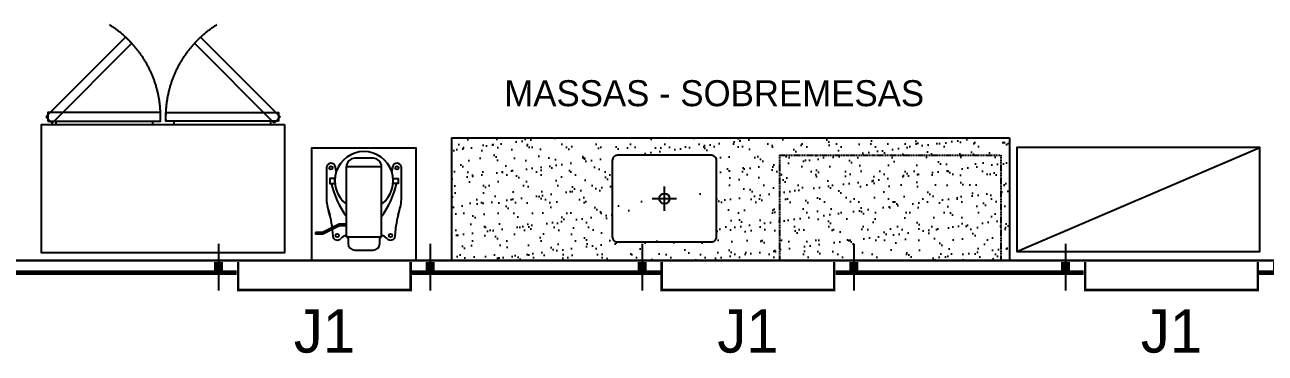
# Model space of a CAD drawing. Header units: millimetres. Extents: x -18806 to 201070, y -25046 to 92854.
# Drawn here: x 161829 to 168975, y 70561 to 72455 of the extents above; entities that cross this region are included whole.
import ezdxf
from ezdxf.enums import TextEntityAlignment as Align

# ---------------------------------------------------------------- set-up
doc = ezdxf.new("R2010")
doc.units = ezdxf.units.MM
doc.header["$LTSCALE"] = 50
doc.linetypes.add('DASHED', pattern=[0.75, 0.5, -0.25])
doc.linetypes.add('HIDDEN2', pattern=[0.1875, 0.125, -0.0625])
for name, color, linetype in [('LAYA', 8, 'Continuous'), ('LAYC', 4, 'Continuous'), ('SOB', 8, 'HIDDEN2')]:
    doc.layers.add(name, color=color, linetype=linetype)
doc.styles.add('2', font='stylu.ttf', dxfattribs={"height": 0.35})
doc.styles.add('L1', font='txt', dxfattribs={"height": 0.18})
pattern_1 = [(37.5, (165894.41, 71449.325), (-4, 122.3533), [0, -96.52, 0, -107.95, 0, -103.1875]), (7.5, (165894.41, 71449.32), (112.381, 179.206), [0, -52.07, 0, -86.995, 0, -33.3375]), (327.5, (165816.3, 71449.32), (197.748, 0.359), [0, -31.75, 0, -114.3, 0, -149.225]), (317.5, (165816.3, 71449.32), (190.889, 55.732), [0, -15.875, 0, -74.93, 0, -85.725])]

# ---------------------------------------------------------------- blocks, each defined once
blk = doc.blocks.new('j11')
at = {"color": 24}
for p, q in [((0, 0.09), (0, -0.18)), ((1.22, 0.09), (1.22, -0.18))]:
    blk.add_line(p, q, dxfattribs=at)
at = {"color": 3, "const_width": 0.014}
blk.add_lwpolyline([(0, -0.007), (1.22, -0.007)], dxfattribs=at)
at = {"color": 170, "const_width": 0.026}
for points in [[(0.013, -0.016), (0.013, -0.077), (0.105, -0.077)], [(1.115, -0.077), (1.207, -0.077), (1.207, -0.016)]]:
    blk.add_lwpolyline(points, dxfattribs=at)
at = {"color": 7, "const_width": 0.014}
blk.add_lwpolyline([(0.113, -0.016), (0.113, -0.177), (1.107, -0.177), (1.107, -0.016)], dxfattribs=at)
at = {"color": 7, "style": '2'}
blk.add_text('J1', height=0.25, dxfattribs=at).set_placement((0.61, -0.415), align=Align.MIDDLE)
at = {"style": 'L1', "flags": 3}
blk.add_attdef('BLOCO', (0, 0.1994), '', height=0.18, dxfattribs=at)
blk = doc.blocks.new('f11')
at = {"color": 24}
for p, q in [((0, 0.09), (0, -0.18)), ((1.22, 0.09), (1.22, -0.18))]:
    blk.add_line(p, q, dxfattribs=at)
at = {"color": 3, "const_width": 0.014}
blk.add_lwpolyline([(0, -0.007), (1.22, -0.007)], dxfattribs=at)
at = {"color": 170, "const_width": 0.026}
blk.add_lwpolyline([(0.013, -0.016), (0.013, -0.077), (1.207, -0.077), (1.207, -0.016)], dxfattribs=at)
at = {"style": 'L1', "flags": 3}
blk.add_attdef('BLOCO', (0, 0.2239), '', height=0.18, dxfattribs=at)
blk = doc.blocks.new('BATEDEIRA_20')
at = {"layer": 'LAYA'}
for p, q in [((0.3521, -0.0598), (0.2461, -0.0598)), ((0.1191, -0.1397), (0.1138, -0.2031)), ((0.2076, -0.1272), (0.198, -0.1368)), ((0.2076, -0.1272), (0.198, -0.1368)), ((0.198, -0.1368), (0.198, -0.1439)), ((0.2076, -0.0983), (0.2076, -0.1272)), ((0.3906, -0.1272), (0.3906, -0.0983)), ((0.4002, -0.1368), (0.3906, -0.1272)), ((0.3906, -0.1272), (0.4002, -0.1368)), ((0.4002, -0.1439), (0.4002, -0.1368)), ((0.4823, -0.1782), (0.4791, -0.1397)), ((0.4002, -0.1994), (0.44, -0.1994)), ((0.4002, -0.209), (0.4423, -0.209)), ((0.44, -0.1994), (0.5363, -0.1512)), ((0.4423, -0.209), (0.44, -0.1994)), ((0.4423, -0.209), (0.5386, -0.1609)), ((0.4844, -0.2031), (0.4823, -0.1782)), ((0.4844, -0.2031), (0.4832, -0.1886)), ((0.5363, -0.1512), (0.5784, -0.1512)), ((0.5386, -0.1609), (0.5363, -0.1512)), ((0.5386, -0.1609), (0.5784, -0.1609)), ((0.5784, -0.1609), (0.5784, -0.1512)), ((0.1026, -0.2621), (0.0946, -0.2889)), ((0.5036, -0.2889), (0.4956, -0.2621)), ((0.4956, -0.2621), (0.5036, -0.2889)), ((0.0824, -0.3719), (0.0824, -0.5341)), ((0.5158, -0.5341), (0.5158, -0.3719)), ((0.135, -0.5386), (0.1394, -0.5131)), ((0.1394, -0.5131), (0.135, -0.5386)), ((0.4002, -0.5412), (0.198, -0.5412)), ((0.4588, -0.5131), (0.4632, -0.5386)), ((0.4588, -0.5131), (0.4632, -0.5386))]:
    blk.add_line(p, q, dxfattribs=at)
for points in [[(0.1306, -0.4738), (0.1017, -0.4738), (0.1017, -0.445), (0.1306, -0.445)], [(0.4676, -0.4738), (0.4965, -0.4738), (0.4965, -0.445), (0.4676, -0.445)]]:
    blk.add_lwpolyline(points, close=True, dxfattribs=at)
for centre in [(0.1453, -0.1441), (0.4529, -0.1441), (0.1089, -0.5341), (0.4893, -0.5341)]:
    blk.add_circle(centre, 0.00963, dxfattribs=at)
for centre, radius, start, end in [((0.2461, -0.0983), 0.0385, 90, 180), ((0.3521, -0.0983), 0.0385, 0, 90), ((0.1453, -0.1441), 0.0266, 40.11836, 170.47272), ((0.2025, -0.096), 0.0481, 220.11836, 264.67304), ((0.3957, -0.096), 0.0481, 275.32696, 319.88164), ((0.4529, -0.1441), 0.0266, 9.52728, 139.88164), ((-0.1741, -0.1791), 0.2889, 343.30076, 355.23636), ((-0.1741, -0.1791), 0.2889, 343.30076, 355.23636), ((0.7723, -0.1791), 0.2889, 184.76364, 196.69924), ((0.6132, -0.5586), 0.5151, 143.71604, 167.25292), ((-0.015, -0.5586), 0.5151, 12.74708, 36.28396), ((0.3713, -0.3719), 0.2889, 163.30076, 180), ((0.2991, -0.4594), 0.1685, 126.8699, 53.1301), ((0.2269, -0.3719), 0.2889, 0, 16.69924), ((0.1089, -0.5341), 0.0265, 180, 350.35603), ((0.1089, -0.5341), 0.0265, 180, 350.35603), ((0.2991, -0.4594), 0.1685, 198.56878, 341.43122), ((0.4893, -0.5341), 0.0265, 189.64397, 0), ((0.4893, -0.5341), 0.0265, 189.64397, 0)]:
    blk.add_arc(centre, radius, start, end, dxfattribs=at)
at = {"layer": 'LAYC'}
for p, q in [((0.198, -0.1368), (0.198, -0.5412)), ((0.4002, -0.1368), (0.198, -0.1368)), ((0.4002, -0.1368), (0.4002, -0.5412)), ((0.2461, -0.5894), (0.3521, -0.5894))]:
    blk.add_line(p, q, dxfattribs=at)
blk.add_lwpolyline([(0, 0), (0.6, 0), (0.6, -0.65), (0, -0.65)], close=True, dxfattribs=at)
for centre, start, end in [((0.2461, -0.5412), 180, 270), ((0.3521, -0.5412), 270, 0)]:
    blk.add_arc(centre, 0.0481, start, end, dxfattribs=at)
blk = doc.blocks.new('RV-4')
at = {"layer": 'LAYA', "linetype": 'DASHED', "ltscale": 0.25}
for points in [[(0.11, -0.8032), (0.5693, -1.2631), (0.534, -1.2985), (0.0747, -0.8386)], [(1.39, -0.8032), (0.9307, -1.2631), (0.966, -1.2985), (1.4253, -0.8386)]]:
    blk.add_lwpolyline(points, close=True, dxfattribs=at)
for centre, start, end in [((0.11, -0.8386), 301.87366, 2.25004), ((1.39, -0.8386), 177.74996, 238.12634)]:
    blk.add_arc(centre, 0.6255, start, end, dxfattribs=at)
at = {"layer": 'LAYC'}
for p, q in [((0.1318, -0.814), (0.1318, -0.794)), ((0.6882, -0.814), (0.6882, -0.794)), ((0.8118, -0.814), (0.8118, -0.794)), ((1.3681, -0.814), (1.3681, -0.7936))]:
    blk.add_line(p, q, dxfattribs=at)
for points in [[(0.05, -0.794), (0.05, -0.054), (1.45, -0.054), (1.45, -0.794)], [(0.085, -0.814), (0.735, -0.814), (0.735, -0.864), (0.085, -0.864)], [(1.415, -0.814), (0.765, -0.814), (0.765, -0.864), (1.415, -0.864)]]:
    blk.add_lwpolyline(points, close=True, dxfattribs=at)
blk = doc.blocks.new('60')
at = {"layer": 'LAYA'}
for p, q in [((0, -0.42), (0, -0.28)), ((-0.07, -0.35), (0.07, -0.35))]:
    blk.add_line(p, q, dxfattribs=at)
blk.add_circle((0, -0.35), 0.03, dxfattribs=at)
at = {"layer": 'LAYC'}
blk.add_lwpolyline([(-0.27, -0.6), (0.27, -0.6, 0.414214), (0.3, -0.57), (0.3, -0.13, 0.414214), (0.27, -0.1), (-0.27, -0.1, 0.414214), (-0.3, -0.13), (-0.3, -0.57, 0.414214)], format="xyb", close=True, dxfattribs=at)

msp = doc.modelspace()

# ---------------------------------------------------------------- hatches: boundary and pattern name
at = {"layer": 'LAYC'}
h = msp.add_hatch(dxfattribs=at)
h.set_pattern_fill('AR-SAND', color=256, scale=2.5, style=0)
h.set_pattern_definition(pattern_1)
h.paths.add_polyline_path([(166555.012, 71272.825), (166655.012, 71272.825), (166655.012, 71222.825), (166555.012, 71222.825)], flags=16)
h.paths.add_polyline_path([(166175.95, 71702.825), (167450.95, 71702.825), (167450.95, 71095.825), (167500.95, 71095.825), (167500.95, 71802.825), (164287.867, 71802.825), (164287.867, 71095.825), (165385.012, 71095.825), (166175.95, 71095.825)])
h.paths.add_polyline_path([(165813.45, 71672.825), (165813.45, 71232.825, -0.41421356), (165783.45, 71202.825), (165243.45, 71202.825, -0.41421356), (165213.45, 71232.825), (165213.45, 71672.825, -0.41421356), (165243.45, 71702.825), (165783.45, 71702.825, -0.41421356)], flags=16)
h.paths.add_polyline_path([(165543.45, 71452.825, -1), (165483.45, 71452.825, -1)], flags=0)
h = msp.add_hatch(dxfattribs=at)
h.set_pattern_fill('AR-SAND', color=256, scale=10, style=0)
h.set_pattern_definition([(37.5, (165513.45, 71452.82), (-16, 489.4), [0, -386.08, 0, -431.8, 0, -412.75]), (7.5, (165513.45, 71452.8), (449.5, 716.8), [0, -208.28, 0, -347.98, 0, -133.35]), (327.5, (165201.03, 71452.82), (791, 1.44), [0, -127, 0, -457.2, 0, -596.9]), (317.5, (165201, 71452.8), (763.56, 222.9), [0, -63.5, 0, -299.72, 0, -342.9])])
h.paths.add_polyline_path([(165813.45, 71672.825, 0.41421356), (165783.45, 71702.825), (165243.45, 71702.825, 0.41421356), (165213.45, 71672.825), (165213.45, 71232.825, 0.41421356), (165243.45, 71202.825), (165783.45, 71202.825, 0.41421356), (165813.45, 71232.825)])
h.paths.add_polyline_path([(165543.45, 71452.825, -1), (165483.45, 71452.825, -1)], flags=16)
h = msp.add_hatch(dxfattribs=at)
h.set_pattern_fill('AR-SAND', color=256, scale=2.5, style=0)
h.set_pattern_definition(pattern_1)
h.paths.add_polyline_path([(167450.95, 71702.825), (166175.95, 71702.825), (166175.95, 71095.825), (166605.012, 71095.825), (166605.012, 71122.825), (166555.012, 71122.825), (166555.012, 71172.825), (166655.012, 71172.825), (166655.012, 71122.825), (166605.012, 71122.825), (166605.012, 71095.825), (167450.95, 71095.825)], flags=17)
h.paths.add_polyline_path([(166555.012, 71272.825), (166655.012, 71272.825), (166655.012, 71222.825), (166555.012, 71222.825)], flags=16)

# ---------------------------------------------------------------- linework, layer by layer
for p, q in [((164287.867, 71802.825), (167500.95, 71802.825)), ((164287.867, 71802.825), (164287.867, 71095.825)), ((167500.95, 71802.825), (167500.95, 71095.825))]:
    msp.add_line(p, q, dxfattribs=at)
msp.add_lwpolyline([(167544.599, 71148.395), (168944.599, 71148.395), (168944.599, 71748.395), (167544.599, 71748.395), (167544.599, 71148.395), (168944.599, 71748.395)], dxfattribs=at)
at = {"layer": 'SOB'}
for p, q in [((166175.95, 71702.825), (167450.95, 71702.825)), ((166175.95, 71702.825), (166175.95, 71095.825)), ((167450.95, 71702.825), (167450.95, 71095.825))]:
    msp.add_line(p, q, dxfattribs=at)

# ---------------------------------------------------------------- block references
at = {"color": 7, "xscale": 1000, "yscale": 1000, "zscale": 1000}
for name, p in [('f11', (161725.012, 71102.825)), ('j11', (162945.012, 71102.825)), ('f11', (164165.012, 71102.825)), ('j11', (165385.012, 71102.825)), ('f11', (166605.012, 71102.825)), ('j11', (167825.012, 71102.825))]:
    msp.add_blockref(name, p, dxfattribs=at)
at = {"layer": 'LAYC', "xscale": 1000, "yscale": 1000, "zscale": 1000, "rotation": 180}
for name, p in [('RV-4', (163375.582, 71085.548)), ('BATEDEIRA_20', (164081.833, 71095.825))]:
    msp.add_blockref(name, p, dxfattribs=at)
at = {"layer": 'LAYC', "xscale": 1000, "yscale": 1000, "zscale": 1000}
msp.add_blockref('60', (165513.45, 71802.825), dxfattribs=at)

# ---------------------------------------------------------------- texts
at = {"color": 7, "style": '2'}
msp.add_text('MASSAS - SOBREMESAS', height=150, dxfattribs=at).set_placement((165800.408, 71985.742), align=Align.CENTER)

doc.saveas('drawing.dxf')
